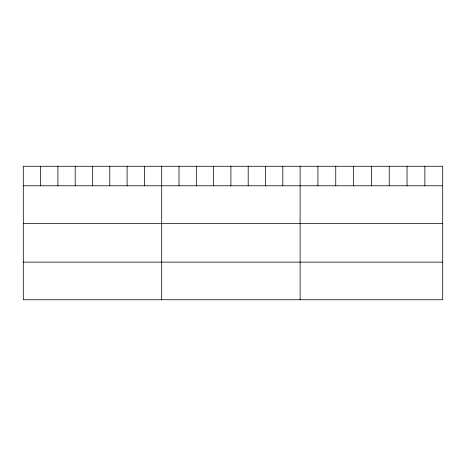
<?xml version="1.0" encoding="UTF-8"?>
<svg xmlns="http://www.w3.org/2000/svg" width="466" height="466" viewBox="0 0 466 466"><rect width="100%" height="100%" fill="white"/><g stroke="black" fill="none" stroke-linecap="round" stroke-linejoin="round"><path stroke-width="0.7" d="M442.7 185.777L442.7 299.743L23.3 299.743L23.3 166.257L442.7 166.257L442.7 185.777L23.3 185.777M23.3 223.383L442.7 223.383M23.3 262.131L442.7 262.131M424.875 166.257L424.875 185.777M407.051 166.257L407.051 185.777M389.227 166.257L389.227 185.777M371.402 166.257L371.402 185.777M353.577 166.257L353.577 185.777M335.753 166.257L335.753 185.777M317.928 166.257L317.928 185.777M300.104 166.257L300.104 299.743M282.804 166.257L282.804 185.777M265.504 166.257L265.504 185.777M248.203 166.257L248.203 185.777M230.903 166.257L230.903 185.777M213.603 166.257L213.603 185.777M196.303 166.257L196.303 185.777M179.002 166.257L179.002 185.777M161.702 166.257L161.702 299.743M144.402 166.257L144.402 185.777M127.102 166.257L127.102 185.777M109.801 166.257L109.801 185.777M92.501 166.257L92.501 185.777M75.201 166.257L75.201 185.777M57.901 166.257L57.901 185.777M40.6 166.257L40.6 185.777"/></g></svg>
